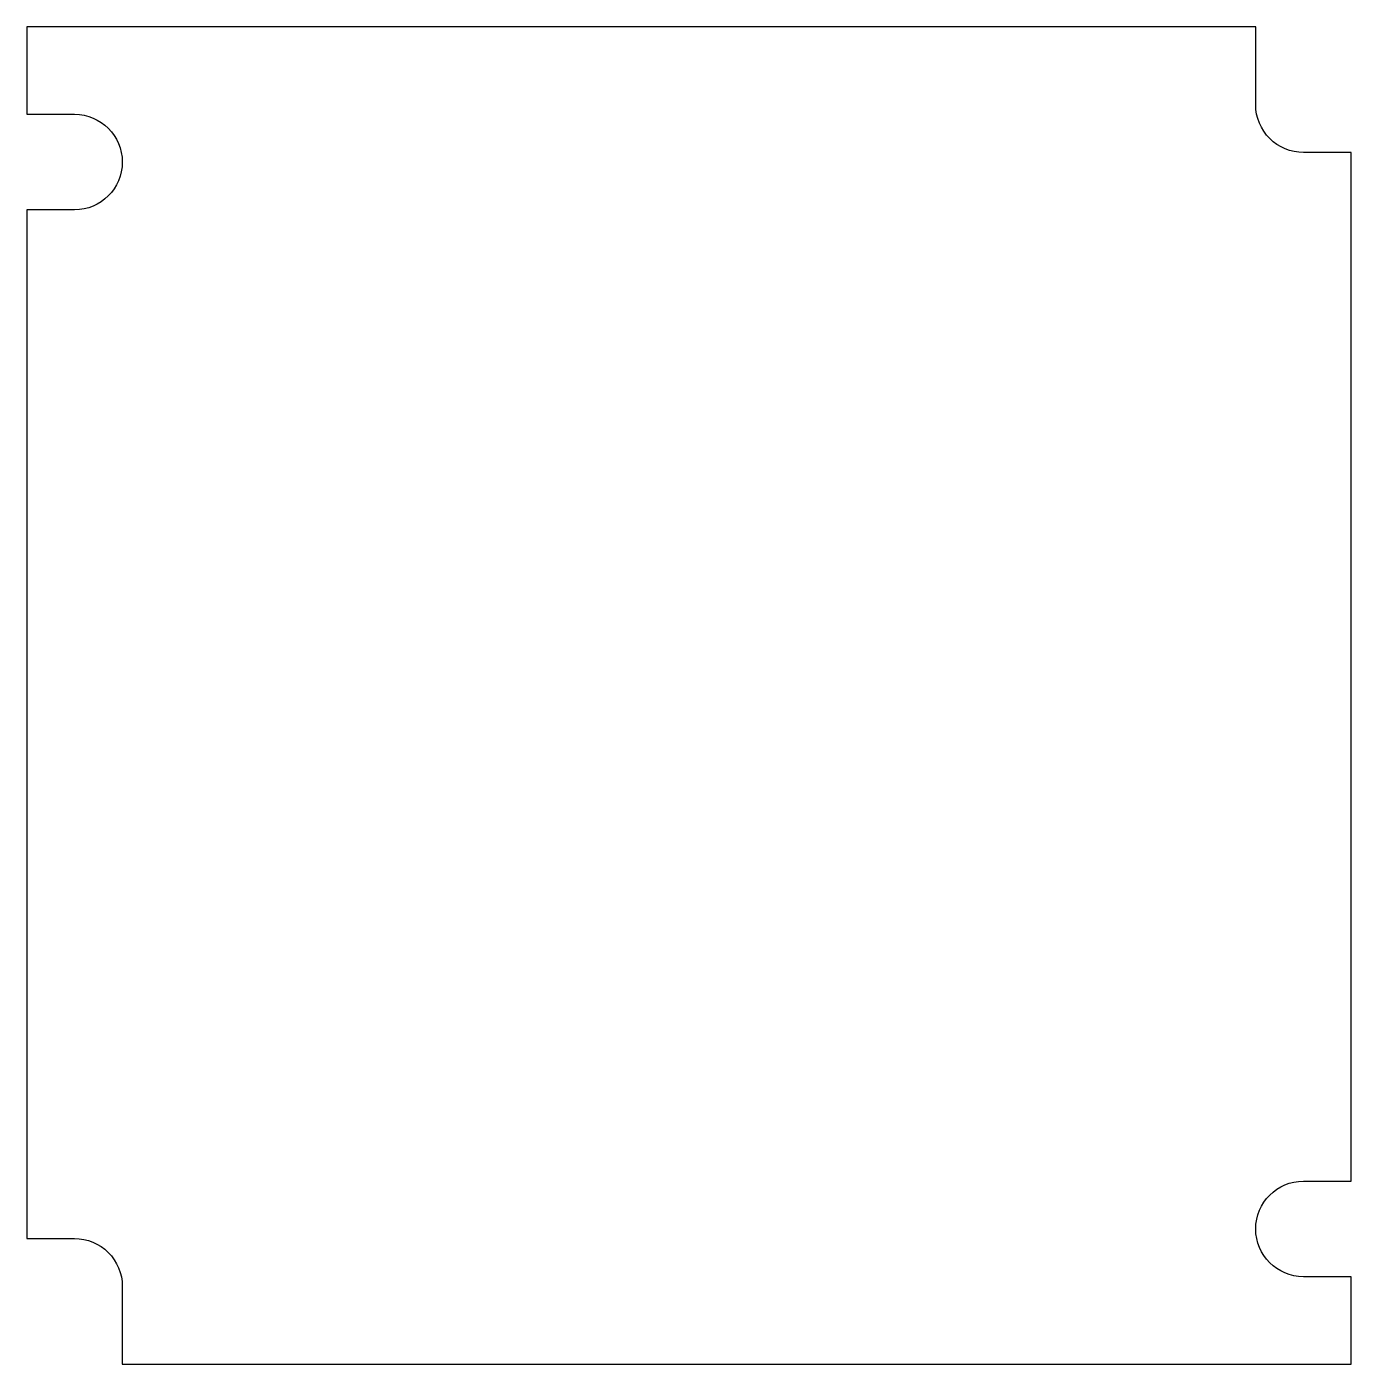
# Model space of a CAD drawing. Header units: millimetres. Extents: x -20.8 to 20.8, y -21 to 21.
import ezdxf

# ---------------------------------------------------------------- set-up
doc = ezdxf.new("R2010")
doc.units = ezdxf.units.MM

msp = doc.modelspace()

# ---------------------------------------------------------------- linework, layer by layer
msp.add_lwpolyline([(17.8, 18.55), (17.8, 21), (-20.8, 21), (-20.8, 18.25), (-19.3, 18.25, -1), (-19.3, 15.25), (-20.8, 15.25), (-20.8, -17.05), (-19.3, -17.05, -0.414214), (-17.8, -18.55), (-17.8, -21), (20.8, -21), (20.8, -18.25), (19.3, -18.25, -1), (19.3, -15.25), (20.8, -15.25), (20.8, 17.05), (19.3, 17.05, -0.414214)], format="xyb", close=True)

doc.saveas('drawing.dxf')
